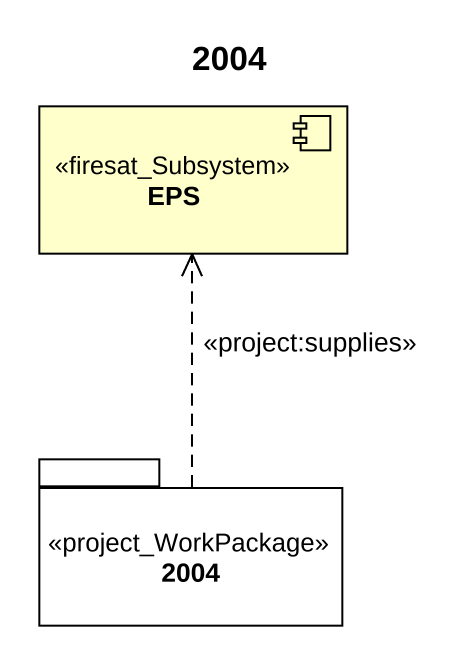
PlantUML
@startuml
title 2004
component EPS <<firesat_Subsystem>>
package "2004" as p2004 <<project_WorkPackage>> {
}
p2004 .up.> EPS : <<project:supplies>>
@enduml
